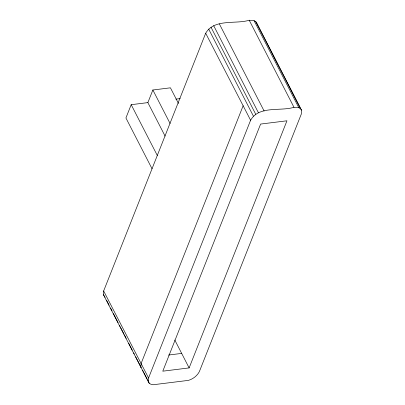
<?xml version="1.0" encoding="UTF-8"?>
<svg xmlns="http://www.w3.org/2000/svg" width="405" height="405" viewBox="0 0 405 405"><rect width="100%" height="100%" fill="white"/><g stroke="black" fill="none" stroke-linecap="round" stroke-linejoin="round"><path stroke-width="0.61" d="M103.483 294.789L103.65 290.977L205.679 33.235C214.341 18.422 235.487 24.447 249.232 20.25L254.077 20.665L255.763 21.657L256.78 23.105L301.517 110.15L301.35 113.957L199.321 371.699C197.032 375.967 193.053 378.974 188.462 380.371L153.151 384.75L150.923 384.269L149.243 383.272L103.483 294.789L104.166 295.751M140.768 367.325L141.112 363.493L243.137 105.751L205.679 33.235M148.225 381.834L148.564 378.002L250.594 120.26C259.003 105.351 280.371 111.578 293.969 107.295L298.814 107.71L300.495 108.707L301.517 110.15M178.463 103.442L170.429 87.819L152.867 90.001L147.865 102.617L131.185 104.687L125.925 117.976L152.037 168.748M189.13 367.912L286.953 120.796L260.607 124.067L162.785 371.183L189.13 367.912L174.788 340.013M175.881 99.134L180.179 98.602M168.5 355.043L181.673 353.408M103.65 290.977L148.564 378.002M255.763 21.657L300.495 108.707M254.077 20.665L298.814 107.71M249.232 20.25L293.969 107.295M219.373 23.956L264.111 111M213.683 25.677L258.42 112.722M211 27.216L255.732 114.261M208.671 29.074L253.403 116.119M243.137 105.751L250.594 120.26M152.867 90.001L170.08 123.479M147.865 102.617L165.083 136.095M131.185 104.687L157.297 155.464M104.505 296.232L105.082 297.356M106.525 300.161L109.122 305.218M110.565 308.023L112.008 310.832M113.451 313.642L118.073 322.628M119.516 325.433L120.093 326.557M120.67 327.68L124.132 334.419M124.71 335.542L126.152 338.347M128.749 343.405L132.212 350.143M133.66 352.947L134.237 354.071M135.68 356.881L141.163 367.553M142.606 370.357L143.183 371.481M143.76 372.605L147.223 379.343M147.8 380.467L149.243 383.272"/></g></svg>
